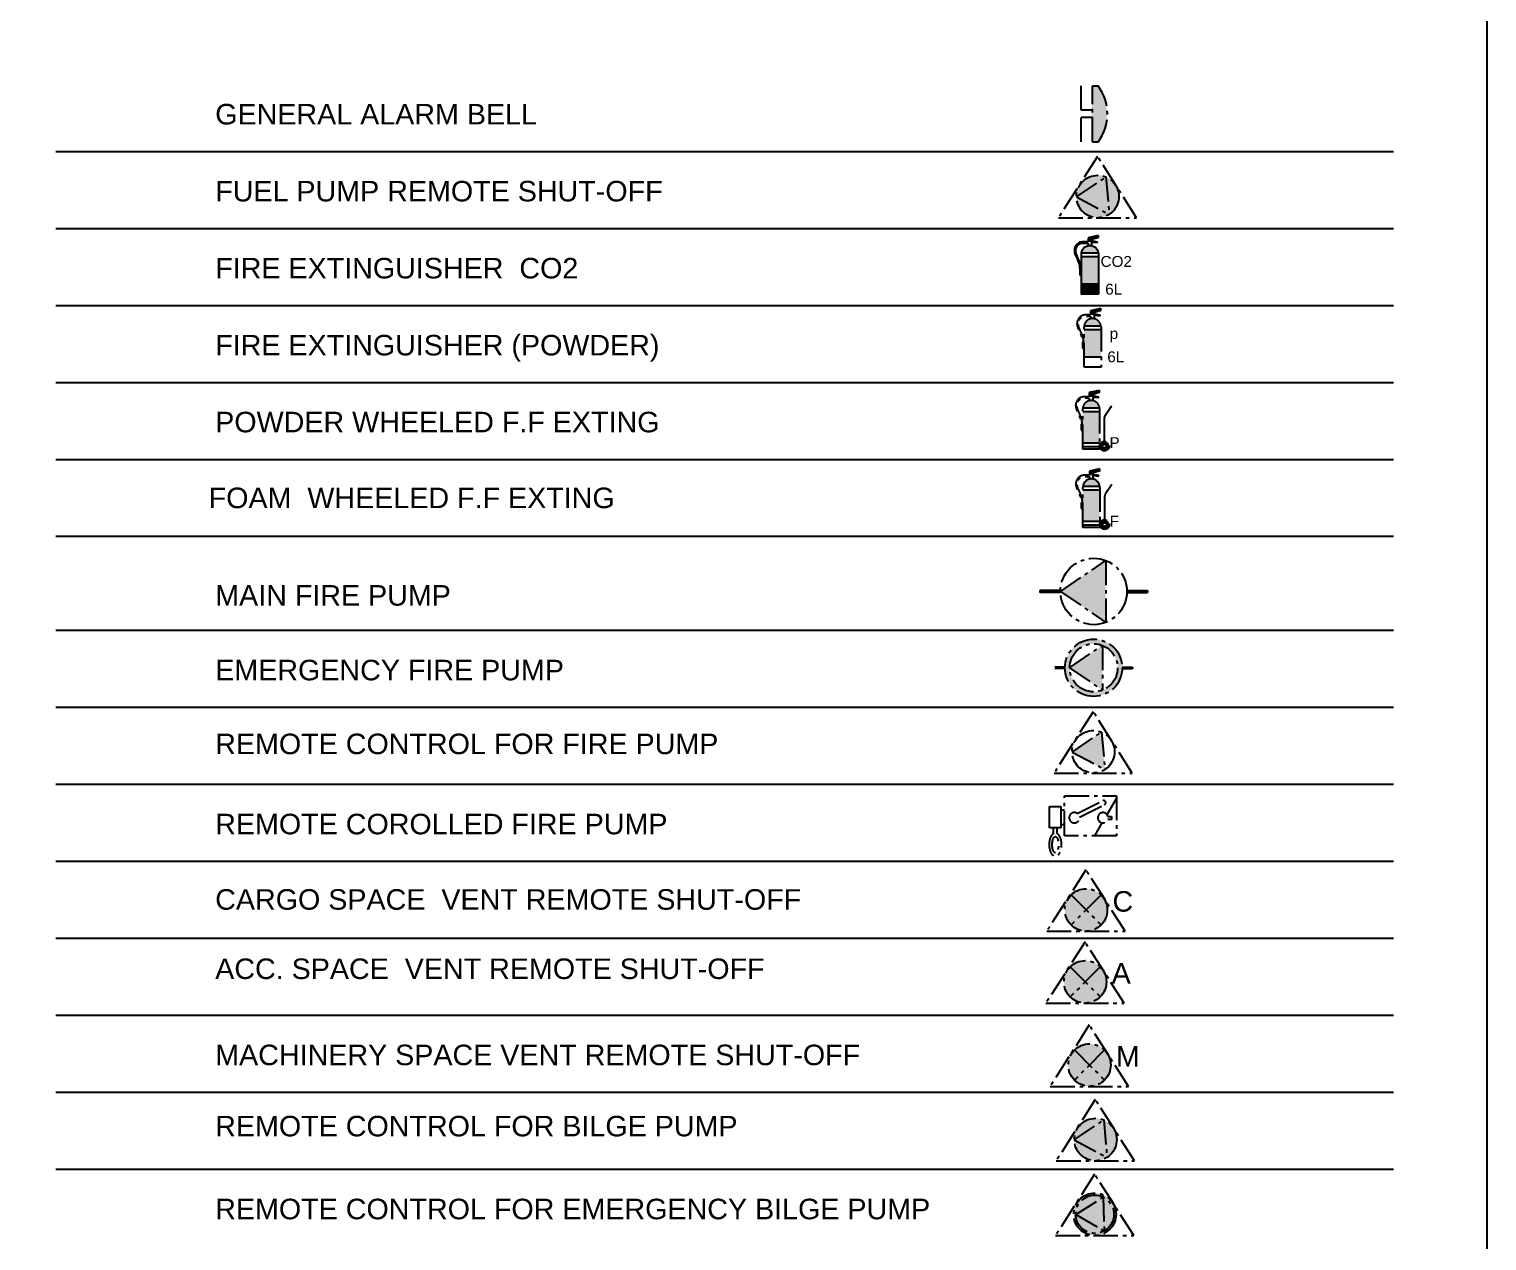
# Model space of a CAD drawing. Header units: metres. Extents: x -19 to 299, y -136 to 153.
# Drawn here: x 250.16 to 291.75, y 41.92 to 76.48 of the extents above; entities that cross this region are included whole.
import ezdxf

# ---------------------------------------------------------------- set-up
doc = ezdxf.new("R2010")
doc.units = ezdxf.units.M
doc.header["$LTSCALE"] = 0.2
doc.linetypes.add('DASHDOT', pattern=[3.556, 2.54, -0.508, 0, -0.508])
for name, color, linetype in [('BLOCKS', 7, 'Continuous'), ('BORDER', 109, 'Continuous'), ('dotted', 140, 'DASHDOT'), ('HATCH', 1, 'Continuous'), ('INER2', 151, 'Continuous'), ('SYMBOL', 31, 'Continuous'), ('VENT', 210, 'Continuous')]:
    doc.layers.add(name, color=color, linetype=linetype)
doc.styles.add('ARIAL', font='arial.ttf')

# ---------------------------------------------------------------- blocks, each defined once
blk = doc.blocks.new('BLUE MAR SHEET 1-200')
at = {"layer": 'INER2'}
blk.add_lwpolyline([(151.846, 0.004), (-0.003, 0.004), (-0.003, 207.698), (151.846, 207.698), (151.846, 0.004)], dxfattribs=at)
blk = doc.blocks.new('ALARM CO2')
blk.add_hatch(color=1).paths.add_polyline_path([(-2247.468, -960.042), (-2247.353, -960.042, 0.333333), (-2247.353, -958.884), (-2247.468, -958.884)])
at = {"layer": 'dotted', "color": 6}
for p, q in [((-2247.691, -959.382), (-2247.691, -958.88)), ((-2247.46, -958.88), (-2247.344, -958.88)), ((-2247.46, -960.038), (-2247.46, -958.88)), ((-2247.46, -959.382), (-2247.691, -959.382)), ((-2247.691, -960.038), (-2247.691, -959.536)), ((-2247.46, -959.536), (-2247.691, -959.536)), ((-2247.46, -960.038), (-2247.344, -960.038))]:
    blk.add_line(p, q, dxfattribs=at)
blk.add_arc((-2248.116, -959.459), 0.965, 323.1301, 36.8699, dxfattribs=at)
blk = doc.blocks.new('FPR-GENERAL ALARM BELL')
at = {"layer": 'dotted', "color": 51, "xscale": 0.45989954711139, "yscale": 0.45989954711139}
blk.add_blockref('ALARM CO2', (1033.588, 441.256), dxfattribs=at)
blk = doc.blocks.new('FO')
at = {"layer": 'VENT'}
h = blk.add_hatch(color=2, dxfattribs=at)
h.paths.add_polyline_path([(-2246.914, -961.162, 0.302707), (-2247.184, -960.757), (-2247.113, -961.529, 0.253735)])
h.paths.add_polyline_path([(-2247.791, -961.169, 0.589393), (-2247.113, -961.529)])
h.paths.add_polyline_path([(-2247.184, -960.757, 0.535265), (-2247.791, -961.162, 0.004324), (-2247.791, -961.169)])
blk.add_hatch(color=250, dxfattribs=at).paths.add_polyline_path([(-2247.184, -960.757), (-2247.791, -961.169), (-2247.113, -961.529)])
at = {"layer": 'dotted', "color": 6}
for p, q in [((-2247.356, -960.337), (-2248.165, -961.606)), ((-2247.356, -960.337), (-2248.165, -961.606)), ((-2246.547, -961.606), (-2247.356, -960.337)), ((-2246.547, -961.606), (-2247.356, -960.337)), ((-2247.791, -961.172), (-2247.183, -960.76)), ((-2247.183, -960.76), (-2247.113, -961.532)), ((-2247.791, -961.172), (-2247.113, -961.532)), ((-2248.165, -961.606), (-2246.547, -961.606)), ((-2248.165, -961.606), (-2246.547, -961.606))]:
    blk.add_line(p, q, dxfattribs=at)
blk.add_circle((-2247.352, -961.165), 0.439, dxfattribs=at)
blk = doc.blocks.new('FPR-FUEL PUMP REMOTE SHUT-OFF')
at = {"layer": 'dotted', "color": 51, "xscale": 0.45989954711139, "yscale": 0.45989954711139}
blk.add_blockref('FO', (1033.558, 441.95), dxfattribs=at)
blk = doc.blocks.new('CO22')
at = {"layer": 'SYMBOL'}
h = blk.add_hatch(color=256, dxfattribs=at)
edge = h.paths.add_edge_path()
edge.add_line((6016.426, -5955.845), (6016.543, -5955.857))
edge.add_line((6016.543, -5955.857), (6016.543, -5955.844))
edge.add_line((6016.543, -5955.844), (6016.426, -5955.822))
edge.add_line((6016.426, -5955.822), (6016.426, -5955.785))
edge.add_line((6016.426, -5955.785), (6016.567, -5955.739))
edge.add_line((6016.567, -5955.739), (6016.556, -5955.708))
edge.add_line((6016.556, -5955.708), (6016.346, -5955.754))
edge.add_line((6016.346, -5955.754), (6016.346, -5955.84))
h = blk.add_hatch(color=1, dxfattribs=at)
edge = h.paths.add_edge_path()
edge.add_line((6016.561, -5956.151), (6016.211, -5956.151))
edge.add_line((6016.211, -5956.151), (6016.211, -5956.308))
edge.add_arc((6015.379, -5956.399), 0.837, 353.7735, 366.2265, ccw=False)
edge.add_line((6016.211, -5956.49), (6016.211, -5956.709))
edge.add_line((6016.211, -5956.709), (6016.561, -5956.709))
edge.add_line((6016.561, -5956.709), (6016.561, -5956.151))
h.paths.add_polyline_path([(6016.561, -5956.922), (6016.211, -5956.922)])
edge = h.paths.add_edge_path()
edge.add_arc((6016.386, -5956.091), 0.175, 90, 172.15)
edge.add_line((6016.212, -5956.067), (6016.56, -5956.067))
edge.add_arc((6016.386, -5956.091), 0.175, 7.85, 90)
at = {"layer": 'VENT'}
blk.add_hatch(color=253, dxfattribs=at).paths.add_polyline_path([(6016.561, -5956.709), (6016.211, -5956.709), (6016.211, -5956.922), (6016.561, -5956.922)])
at = {"layer": 'INER2', "color": 6}
for points in [[(6016.556, -5955.71), (6016.346, -5955.755)], [(6016.346, -5955.867), (6016.346, -5955.92)], [(6016.426, -5955.786), (6016.567, -5955.741)], [(6016.426, -5955.822), (6016.426, -5955.785)], [(6016.543, -5955.844), (6016.426, -5955.822)], [(6016.426, -5955.845), (6016.543, -5955.857)], [(6016.567, -5955.741), (6016.556, -5955.71)], [(6016.561, -5956.151), (6016.211, -5956.151)], [(6016.212, -5956.067), (6016.56, -5956.067)], [(6016.211, -5956.709), (6016.561, -5956.709)]]:
    blk.add_lwpolyline(points, dxfattribs=at)
blk.add_lwpolyline([(6016.561, -5956.922), (6016.211, -5956.922), (6016.211, -5956.091, -0.414214), (6016.386, -5955.915), (6016.386, -5955.915, -0.414214), (6016.561, -5956.091)], format="xyb", close=True, dxfattribs=at)
blk.add_lwpolyline([(6016.346, -5955.92, -0.106872), (6016.426, -5955.92)], format="xyb", dxfattribs=at)
for points, knots in [([(6016.346, -5955.84), (6016.333, -5955.839), (6016.319, -5955.838), (6016.279, -5955.837), (6016.251, -5955.837), (6016.197, -5955.844), (6016.171, -5955.852), (6016.134, -5955.875), (6016.122, -5955.885), (6016.102, -5955.908), (6016.093, -5955.921), (6016.077, -5955.951), (6016.071, -5955.969), (6016.064, -5956.006), (6016.064, -5956.024), (6016.069, -5956.074), (6016.08, -5956.105), (6016.101, -5956.155), (6016.11, -5956.175), (6016.128, -5956.213), (6016.136, -5956.231), (6016.151, -5956.269), (6016.157, -5956.287), (6016.167, -5956.326), (6016.17, -5956.346), (6016.177, -5956.408), (6016.177, -5956.451), (6016.177, -5956.506), (6016.177, -5956.518), (6016.176, -5956.529)], [0.027104, 0.027104, 0.027104, 0.027104, 0.680846, 0.680846, 2.042538, 2.042538, 3.40423, 3.40423, 4.126415, 4.126415, 4.848601, 4.848601, 5.718136, 5.718136, 6.587672, 6.587672, 8.218711, 8.218711, 9.364028, 9.364028, 10.509345, 10.509345, 11.716642, 11.716642, 12.923939, 12.923939, 15.338534, 15.338534, 15.957922, 15.957922, 15.957922, 15.957922]), ([(6016.203, -5956.529), (6016.204, -5956.444), (6016.206, -5956.319), (6016.13, -5956.153), (6016.065, -5956.017), (6016.159, -5955.855), (6016.272, -5955.862), (6016.346, -5955.867)], [0, 0, 0, 0, 297.944458, 438.105277, 661.865253, 788.691466, 1028.865984, 1028.865984, 1028.865984, 1028.865984])]:
    blk.add_open_spline(points, degree=3, knots=knots, dxfattribs=at)
at = {"layer": 'SYMBOL'}
for points in [[(6016.346, -5955.754), (6016.346, -5955.84)], [(6016.426, -5955.92), (6016.426, -5955.845)], [(6016.543, -5955.857), (6016.543, -5955.844)], [(6016.176, -5956.529), (6016.203, -5956.529)]]:
    blk.add_lwpolyline(points, dxfattribs=at)
at = {"layer": 'INER2', "color": 6, "style": 'ARIAL'}
for s, p in [('CO2', (6016.606, -5956.358)), ('6L', (6016.702, -5956.932))]:
    blk.add_text(s, height=0.2257, dxfattribs=at).set_placement(p)
blk = doc.blocks.new('FPR-FIRE EXTINGUISHER CO2')
at = {"layer": 'INER2', "color": 6, "xscale": 0.45989954711139, "yscale": 0.45989954711139}
blk.add_blockref('CO22', (-2766.958, 2739.309), dxfattribs=at)
blk = doc.blocks.new('POW 6KG')
at = {"layer": 'SYMBOL'}
h = blk.add_hatch(color=1, dxfattribs=at)
edge = h.paths.add_edge_path()
edge.add_line((-2247.284, -963.924), (-2247.634, -963.924))
edge.add_line((-2247.634, -963.924), (-2247.634, -964.082))
edge.add_arc((-2248.466, -964.172), 0.837, 353.7735, 366.2265, ccw=False)
edge.add_line((-2247.634, -964.263), (-2247.634, -964.482))
edge.add_line((-2247.634, -964.482), (-2247.284, -964.482))
edge.add_line((-2247.284, -964.482), (-2247.284, -963.924))
h.paths.add_polyline_path([(-2247.284, -964.696), (-2247.634, -964.696)])
edge = h.paths.add_edge_path()
edge.add_arc((-2247.459, -963.864), 0.175, 90, 172.15)
edge.add_line((-2247.632, -963.84), (-2247.285, -963.84))
edge.add_arc((-2247.459, -963.864), 0.175, 7.85, 90)
h = blk.add_hatch(color=256, dxfattribs=at)
edge = h.paths.add_edge_path()
edge.add_line((-2247.42, -963.619), (-2247.303, -963.631))
edge.add_line((-2247.303, -963.631), (-2247.303, -963.619))
edge.add_line((-2247.303, -963.619), (-2247.42, -963.597))
edge.add_line((-2247.42, -963.597), (-2247.42, -963.559))
edge.add_line((-2247.42, -963.559), (-2247.279, -963.514))
edge.add_line((-2247.279, -963.514), (-2247.29, -963.483))
edge.add_line((-2247.29, -963.483), (-2247.501, -963.528))
edge.add_line((-2247.501, -963.528), (-2247.501, -963.615))
at = {"layer": 'dotted', "color": 6}
blk.add_lwpolyline([(-2247.285, -964.695), (-2247.636, -964.695), (-2247.636, -963.863, -0.414214), (-2247.46, -963.688), (-2247.46, -963.688, -0.414214), (-2247.285, -963.863)], format="xyb", close=True, dxfattribs=at)
for points in [[(-2247.29, -963.483), (-2247.501, -963.528)], [(-2247.501, -963.526), (-2247.501, -963.613)], [(-2247.501, -963.639), (-2247.501, -963.693)], [(-2247.42, -963.559), (-2247.279, -963.513)], [(-2247.42, -963.595), (-2247.42, -963.557)], [(-2247.303, -963.617), (-2247.42, -963.595)], [(-2247.42, -963.617), (-2247.303, -963.629)], [(-2247.42, -963.693), (-2247.42, -963.617)], [(-2247.303, -963.629), (-2247.303, -963.617)], [(-2247.279, -963.513), (-2247.29, -963.483)], [(-2247.285, -963.924), (-2247.636, -963.924)], [(-2247.634, -963.839), (-2247.287, -963.839)], [(-2247.67, -964.302), (-2247.643, -964.302)], [(-2247.636, -964.482), (-2247.285, -964.482)]]:
    blk.add_lwpolyline(points, dxfattribs=at)
blk.add_lwpolyline([(-2247.501, -963.693, -0.106872), (-2247.42, -963.693)], format="xyb", dxfattribs=at)
for points, knots in [([(-2247.501, -963.613), (-2247.514, -963.612), (-2247.527, -963.611), (-2247.568, -963.609), (-2247.595, -963.609), (-2247.649, -963.617), (-2247.676, -963.625), (-2247.712, -963.647), (-2247.724, -963.658), (-2247.745, -963.681), (-2247.753, -963.694), (-2247.769, -963.724), (-2247.776, -963.742), (-2247.782, -963.778), (-2247.783, -963.796), (-2247.777, -963.847), (-2247.767, -963.878), (-2247.746, -963.928), (-2247.736, -963.948), (-2247.719, -963.986), (-2247.71, -964.004), (-2247.696, -964.041), (-2247.689, -964.06), (-2247.68, -964.099), (-2247.677, -964.119), (-2247.67, -964.181), (-2247.669, -964.224), (-2247.67, -964.279), (-2247.67, -964.29), (-2247.67, -964.302)], [0.027104, 0.027104, 0.027104, 0.027104, 0.680846, 0.680846, 2.042538, 2.042538, 3.40423, 3.40423, 4.126415, 4.126415, 4.848601, 4.848601, 5.718136, 5.718136, 6.587672, 6.587672, 8.218711, 8.218711, 9.364028, 9.364028, 10.509345, 10.509345, 11.716642, 11.716642, 12.923939, 12.923939, 15.338534, 15.338534, 15.957922, 15.957922, 15.957922, 15.957922]), ([(-2247.643, -964.302), (-2247.642, -964.217), (-2247.64, -964.092), (-2247.717, -963.926), (-2247.781, -963.79), (-2247.688, -963.628), (-2247.575, -963.635), (-2247.501, -963.639)], [0, 0, 0, 0, 297.944458, 438.105277, 661.865253, 788.691466, 1028.865984, 1028.865984, 1028.865984, 1028.865984])]:
    blk.add_open_spline(points, degree=3, knots=knots, dxfattribs=at)
at = {"layer": 'dotted', "color": 6, "style": 'ARIAL'}
for s, height, p in [('p', 0.226, (-2247.106, -964.11)), ('6L', 0.2257, (-2247.155, -964.591))]:
    blk.add_text(s, height=height, dxfattribs=at).set_placement(p)
blk = doc.blocks.new('FPR-FIRE EXTINGUISHER (POWDER)')
at = {"layer": 'dotted', "color": 51, "xscale": 0.45989954711139, "yscale": 0.45989954711139}
blk.add_blockref('POW 6KG', (1033.573, 443.384), dxfattribs=at)
blk = doc.blocks.new('CO2 50KG')
at = {"layer": 'SYMBOL'}
h = blk.add_hatch(color=256, dxfattribs=at)
edge = h.paths.add_edge_path()
edge.add_line((-2247.446, -965.31), (-2247.33, -965.322))
edge.add_line((-2247.33, -965.322), (-2247.33, -965.31))
edge.add_line((-2247.33, -965.31), (-2247.446, -965.288))
edge.add_line((-2247.446, -965.288), (-2247.446, -965.25))
edge.add_line((-2247.446, -965.25), (-2247.306, -965.205))
edge.add_line((-2247.306, -965.205), (-2247.317, -965.174))
edge.add_line((-2247.317, -965.174), (-2247.527, -965.22))
edge.add_line((-2247.527, -965.22), (-2247.527, -965.305))
h = blk.add_hatch(color=1, dxfattribs=at)
h.paths.add_polyline_path([(-2247.31, -965.616), (-2247.66, -965.616), (-2247.66, -965.773, -0.05439), (-2247.66, -965.954), (-2247.66, -966.256), (-2247.31, -966.256)])
h.paths.add_polyline_path([(-2247.31, -966.34), (-2247.66, -966.34), (-2247.66, -966.386), (-2247.31, -966.386)])
h.paths.add_polyline_path([(-2247.485, -965.381, 0.374631), (-2247.658, -965.532), (-2247.311, -965.532, 0.374631)])
h = blk.add_hatch(color=1, dxfattribs=at)
h.paths.add_polyline_path([(-2247.211, -966.225), (-2247.211, -966.287, 0.414214), (-2247.248, -966.324), (-2247.31, -966.324, -0.414214)])
h.paths.add_polyline_path([(-2247.211, -966.225, -0.414214), (-2247.111, -966.324, -1), (-2247.31, -966.324), (-2247.248, -966.324, 1), (-2247.173, -966.324, 0.414214), (-2247.211, -966.287)])
at = {"layer": 'dotted', "color": 6}
for points in [[(-2247.317, -965.174), (-2247.527, -965.219)], [(-2247.527, -965.219), (-2247.527, -965.305)], [(-2247.446, -965.25), (-2247.306, -965.205)], [(-2247.306, -965.205), (-2247.317, -965.174)], [(-2247.527, -965.332), (-2247.527, -965.385)], [(-2247.446, -965.287), (-2247.446, -965.25)], [(-2247.33, -965.31), (-2247.446, -965.287)], [(-2247.446, -965.31), (-2247.33, -965.322)], [(-2247.446, -965.385), (-2247.446, -965.31)], [(-2247.33, -965.322), (-2247.33, -965.31)], [(-2247.312, -965.616), (-2247.661, -965.616)], [(-2247.66, -965.532), (-2247.313, -965.532)], [(-2247.696, -965.993), (-2247.669, -965.993)], [(-2247.312, -966.34), (-2247.661, -966.34)], [(-2247.66, -966.256), (-2247.313, -966.256)]]:
    blk.add_lwpolyline(points, dxfattribs=at)
blk.add_lwpolyline([(-2247.312, -966.386), (-2247.661, -966.386), (-2247.661, -965.556, -0.414214), (-2247.487, -965.381), (-2247.487, -965.381, -0.414214), (-2247.312, -965.556)], format="xyb", close=True, dxfattribs=at)
blk.add_lwpolyline([(-2247.527, -965.385, -0.106872), (-2247.446, -965.385)], format="xyb", dxfattribs=at)
for radius in [0.0995, 0.0377]:
    blk.add_circle((-2247.212, -966.324), radius, dxfattribs=at)
for points, knots in [([(-2247.527, -965.305), (-2247.54, -965.304), (-2247.553, -965.304), (-2247.594, -965.302), (-2247.621, -965.302), (-2247.675, -965.31), (-2247.701, -965.317), (-2247.738, -965.34), (-2247.75, -965.35), (-2247.77, -965.373), (-2247.779, -965.386), (-2247.795, -965.416), (-2247.801, -965.434), (-2247.808, -965.471), (-2247.808, -965.489), (-2247.803, -965.539), (-2247.792, -965.57), (-2247.771, -965.62), (-2247.762, -965.64), (-2247.744, -965.678), (-2247.736, -965.696), (-2247.721, -965.733), (-2247.715, -965.752), (-2247.706, -965.791), (-2247.702, -965.811), (-2247.695, -965.872), (-2247.695, -965.915), (-2247.695, -965.97), (-2247.696, -965.982), (-2247.696, -965.993)], [0.027104, 0.027104, 0.027104, 0.027104, 0.680846, 0.680846, 2.042538, 2.042538, 3.40423, 3.40423, 4.126415, 4.126415, 4.848601, 4.848601, 5.718136, 5.718136, 6.587672, 6.587672, 8.218711, 8.218711, 9.364028, 9.364028, 10.509345, 10.509345, 11.716642, 11.716642, 12.923939, 12.923939, 15.338534, 15.338534, 15.957922, 15.957922, 15.957922, 15.957922]), ([(-2247.669, -965.993), (-2247.668, -965.909), (-2247.666, -965.784), (-2247.742, -965.618), (-2247.807, -965.482), (-2247.713, -965.321), (-2247.601, -965.328), (-2247.527, -965.332)], [0, 0, 0, 0, 297.944458, 438.105277, 661.865253, 788.691466, 1028.865984, 1028.865984, 1028.865984, 1028.865984])]:
    blk.add_open_spline(points, degree=3, knots=knots, dxfattribs=at)
at = {"layer": 'SYMBOL', "const_width": 0.0424}
blk.add_lwpolyline([(-2247.063, -965.494), (-2247.194, -965.688, 0.150225), (-2247.212, -965.747), (-2247.212, -966.269)], format="xyb", dxfattribs=at)
at = {"layer": 'dotted', "color": 6, "style": 'ARIAL'}
blk.add_text('P', height=0.225, dxfattribs=at).set_placement((-2247.107, -966.366))
blk = doc.blocks.new('FPR-POWDER WHEELED F.F EXTING')
at = {"layer": 'dotted', "color": 51, "xscale": 0.45989954711139, "yscale": 0.45989954711139}
blk.add_blockref('CO2 50KG', (1033.569, 444.17), dxfattribs=at)
blk = doc.blocks.new('FP')
at = {"layer": 'HATCH'}
blk.add_hatch(color=256, dxfattribs=at).paths.add_polyline_path([(-2247.184, -968.69), (-2247.184, -969.968), (-2248.122, -969.329)])
h = blk.add_hatch(color=256, dxfattribs=at)
h.paths.add_polyline_path([(-2248.548, -969.307), (-2248.121, -969.307, 0.008016), (-2248.122, -969.329, 0.008016), (-2248.121, -969.351), (-2248.548, -969.351)])
h.paths.add_polyline_path([(-2246.748, -969.307), (-2246.322, -969.307), (-2246.322, -969.351), (-2246.748, -969.351, 0.008016), (-2246.748, -969.329, 0.008016)])
at = {"layer": 'dotted', "color": 6}
for p, q in [((-2248.121, -969.329), (-2247.183, -968.69)), ((-2247.183, -968.69), (-2247.183, -969.968)), ((-2248.121, -969.307), (-2248.547, -969.307)), ((-2248.547, -969.307), (-2248.547, -969.351)), ((-2248.121, -969.351), (-2248.547, -969.351)), ((-2248.121, -969.329), (-2247.183, -969.968)), ((-2246.747, -969.307), (-2246.322, -969.307)), ((-2246.747, -969.351), (-2246.322, -969.351))]:
    blk.add_line(p, q, dxfattribs=at)
blk.add_circle((-2247.434, -969.329), 0.687, dxfattribs=at)
at = {"layer": 'SYMBOL'}
blk.add_line((-2246.322, -969.307), (-2246.322, -969.351), dxfattribs=at)
blk = doc.blocks.new('FPR-MAIN FIRE PUMP')
at = {"layer": 'dotted', "color": 51, "xscale": 0.45989954711139, "yscale": 0.45989954711139}
blk.add_blockref('FP', (1033.594, 445.794), dxfattribs=at)
blk = doc.blocks.new('EFP')
at = {"layer": 'HATCH'}
h = blk.add_hatch(color=10, dxfattribs=at)
h.paths.add_polyline_path([(-2248.241, -970.924), (-2248.241, -970.892), (-2248.028, -970.892, 0.006723), (-2248.029, -970.908, 0.006723), (-2248.028, -970.924)])
h.paths.add_polyline_path([(-2247.255, -970.446), (-2247.255, -971.37), (-2247.933, -970.908)])
h.paths.add_polyline_path([(-2246.845, -970.924, 0.006723), (-2246.845, -970.908, 0.006723), (-2246.845, -970.892), (-2246.632, -970.892), (-2246.632, -970.924)])
at = {"layer": 'VENT'}
h = blk.add_hatch(color=1, dxfattribs=at)
h.paths.add_polyline_path([(-2246.845, -970.908, 1), (-2248.029, -970.908, 1)])
h.paths.add_polyline_path([(-2247.933, -970.908, -1), (-2246.94, -970.908, -1)])
h.paths.add_polyline_path([(-2247.933, -970.908), (-2247.255, -970.446), (-2247.255, -971.37)])
at = {"layer": 'dotted', "color": 6}
for p, q in [((-2247.933, -970.908), (-2247.255, -970.446)), ((-2247.255, -970.446), (-2247.255, -971.37)), ((-2248.028, -970.892), (-2248.241, -970.892)), ((-2248.028, -970.924), (-2248.241, -970.924)), ((-2247.933, -970.908), (-2247.255, -971.37)), ((-2246.844, -970.892), (-2246.632, -970.892)), ((-2246.844, -970.924), (-2246.632, -970.924))]:
    blk.add_line(p, q, dxfattribs=at)
for radius in [0.592, 0.496]:
    blk.add_circle((-2247.436, -970.908), radius, dxfattribs=at)
blk = doc.blocks.new('FPR-EMERGENCY FIRE PUMP')
at = {"layer": 'dotted', "color": 6}
blk.add_line((0.37, 0.007), (0.37, -0.007), dxfattribs=at)
at = {"layer": 'dotted', "color": 51, "xscale": 0.45989954711139, "yscale": 0.45989954711139}
blk.add_blockref('EFP', (1033.595, 446.52), dxfattribs=at)
blk = doc.blocks.new('RFP')
at = {"layer": 'dotted'}
h = blk.add_hatch(dxfattribs=at)
h.set_pattern_fill('HONEY')
h.paths.add_polyline_path([(-2246.965, -977.088), (-2248.037, -977.088), (-2248.037, -977.916), (-2246.965, -977.916)])
h.paths.add_polyline_path([(-2247.139, -977.514), (-2247.063, -977.514), (-2247.063, -977.578), (-2247.141, -977.578, -6.558227)])
h.paths.add_polyline_path([(-2247.773, -977.455), (-2247.247, -977.193, -1), (-2247.209, -977.27), (-2247.728, -977.529, -4.756416)])
h = blk.add_hatch(dxfattribs=at)
h.set_pattern_fill('HONEY')
h.paths.add_polyline_path([(-2248.113, -977.309), (-2248.345, -977.309), (-2248.345, -977.751), (-2248.113, -977.751)])
at = {"layer": 'dotted', "color": 6}
for p, q in [((-2247.773, -977.455), (-2247.247, -977.193)), ((-2247.728, -977.529), (-2247.208, -977.27)), ((-2248.113, -977.378), (-2248.037, -977.378)), ((-2248.263, -977.875), (-2248.263, -977.751)), ((-2248.192, -977.875), (-2248.192, -977.751)), ((-2248.113, -977.686), (-2248.037, -977.686))]:
    blk.add_line(p, q, dxfattribs=at)
for points in [[(-2248.037, -977.088), (-2246.964, -977.088), (-2246.964, -977.916), (-2248.037, -977.916)], [(-2248.345, -977.309), (-2248.113, -977.309), (-2248.113, -977.751), (-2248.345, -977.751)]]:
    blk.add_lwpolyline(points, close=True, dxfattribs=at)
blk.add_lwpolyline([(-2247.139, -977.514), (-2247.063, -977.514), (-2247.063, -977.578), (-2247.141, -977.578)], dxfattribs=at)
for centre, radius, start, end in [((-2247.228, -977.231), 0.0431, 296.5133, 116.5133), ((-2247.834, -977.543), 0.107, 54.9833, 7.491), ((-2247.242, -977.543), 0.107, 15.8371, 341.1584)]:
    blk.add_arc(centre, radius, start, end, dxfattribs=at)
blk.add_ellipse((-2248.227, -978.1), major_axis=(0, -0.169), ratio=0.384013, dxfattribs=at)
blk.add_open_spline([(-2248.263, -977.875), (-2248.284, -977.884), (-2248.299, -977.899), (-2248.321, -977.93), (-2248.329, -977.947), (-2248.351, -978.011), (-2248.358, -978.068), (-2248.352, -978.179), (-2248.342, -978.23), (-2248.307, -978.291), (-2248.293, -978.31), (-2248.257, -978.328), (-2248.242, -978.332), (-2248.227, -978.332), (-2248.204, -978.332), (-2248.183, -978.322), (-2248.154, -978.299), (-2248.143, -978.285), (-2248.117, -978.237), (-2248.107, -978.199), (-2248.097, -978.114), (-2248.098, -978.069), (-2248.11, -977.993), (-2248.118, -977.962), (-2248.145, -977.912), (-2248.16, -977.889), (-2248.19, -977.875), (-2248.191, -977.875), (-2248.192, -977.875)], degree=3, knots=[3.303817, 3.303817, 3.303817, 3.303817, 3.636934, 3.636934, 3.972068, 3.972068, 4.834115, 4.834115, 5.696162, 5.696162, 6.090619, 6.090619, 6.283185, 6.283185, 6.283185, 6.583485, 6.583485, 6.883785, 6.883785, 7.558395, 7.558395, 8.233006, 8.233006, 8.791192, 8.791192, 9.24985, 9.24985, 9.262916, 9.262916, 9.262916, 9.262916], dxfattribs=at)
blk = doc.blocks.new('FPR-REMOTE COROLLED FIRE PUMP')
at = {"layer": 'dotted', "color": 51, "xscale": 0.45989954711139, "yscale": 0.45989954711139}
blk.add_blockref('RFP', (1033.695, 449.553), dxfattribs=at)
blk = doc.blocks.new('C')
at = {"layer": 'VENT'}
h = blk.add_hatch(color=2, dxfattribs=at)
h.paths.add_polyline_path([(-2247.282, -979.139, 0.414214), (-2247.902, -979.139), (-2247.592, -979.449)])
h.paths.add_polyline_path([(-2247.902, -979.139, 0.198912), (-2248.031, -979.449, 0.198912), (-2247.902, -979.759), (-2247.592, -979.449)])
h.paths.add_polyline_path([(-2247.592, -979.449), (-2247.902, -979.759, 0.414214), (-2247.282, -979.759)])
h.paths.add_polyline_path([(-2247.153, -979.449, 0.198912), (-2247.282, -979.139), (-2247.592, -979.449), (-2247.282, -979.759, 0.198912)])
at = {"layer": 'dotted', "color": 6}
for p, q in [((-2247.595, -978.621), (-2248.405, -979.89)), ((-2247.595, -978.621), (-2248.405, -979.89)), ((-2246.786, -979.89), (-2247.595, -978.621)), ((-2246.786, -979.89), (-2247.595, -978.621)), ((-2247.902, -979.139), (-2247.281, -979.759)), ((-2247.281, -979.139), (-2247.902, -979.759)), ((-2248.405, -979.89), (-2246.786, -979.89)), ((-2248.405, -979.89), (-2246.786, -979.89))]:
    blk.add_line(p, q, dxfattribs=at)
blk.add_circle((-2247.592, -979.449), 0.439, dxfattribs=at)
at = {"layer": 'dotted', "color": 6, "style": 'ARIAL'}
blk.add_text('C', height=0.424, dxfattribs=at).set_placement((-2247.045, -979.484))
blk = doc.blocks.new('FPR-CARGO SPACE VENT REMOTE SHUT-OFF')
at = {"layer": 'dotted', "color": 51, "xscale": 0.45989954711139, "yscale": 0.45989954711139}
blk.add_blockref('C', (1033.668, 450.359), dxfattribs=at)
blk = doc.blocks.new('A')
at = {"layer": 'VENT'}
h = blk.add_hatch(color=5, dxfattribs=at)
h.paths.add_polyline_path([(-2247.3, -980.626, 0.414214), (-2247.92, -980.626), (-2247.61, -980.936)])
h.paths.add_polyline_path([(-2247.92, -980.626, 0.198912), (-2248.049, -980.936, 0.198912), (-2247.92, -981.246), (-2247.61, -980.936)])
h.paths.add_polyline_path([(-2247.61, -980.936), (-2247.92, -981.246, 0.414214), (-2247.3, -981.246)])
h.paths.add_polyline_path([(-2247.171, -980.936, 0.198912), (-2247.3, -980.626), (-2247.61, -980.936), (-2247.3, -981.246, 0.198912)])
at = {"layer": 'dotted', "color": 6}
for p, q in [((-2247.613, -980.108), (-2248.423, -981.377)), ((-2247.613, -980.108), (-2248.423, -981.377)), ((-2246.804, -981.377), (-2247.613, -980.108)), ((-2246.804, -981.377), (-2247.613, -980.108)), ((-2247.92, -980.626), (-2247.299, -981.246)), ((-2247.299, -980.626), (-2247.92, -981.246)), ((-2248.423, -981.377), (-2246.804, -981.377)), ((-2248.423, -981.377), (-2246.804, -981.377))]:
    blk.add_line(p, q, dxfattribs=at)
blk.add_circle((-2247.61, -980.936), 0.439, dxfattribs=at)
at = {"layer": 'dotted', "color": 6, "style": 'ARIAL'}
blk.add_text('A', height=0.424, dxfattribs=at).set_placement((-2247.063, -980.971))
blk = doc.blocks.new('FPR-ACC. SPACE VENT REMOTE SHUT-OFF')
at = {"layer": 'dotted', "color": 51, "xscale": 0.45989954711139, "yscale": 0.45989954711139}
blk.add_blockref('A', (1033.676, 451.043), dxfattribs=at)
blk = doc.blocks.new('M')
at = {"layer": 'VENT'}
h = blk.add_hatch(color=3, dxfattribs=at)
h.paths.add_polyline_path([(-2247.214, -982.344, 0.414214), (-2247.834, -982.344), (-2247.524, -982.655)])
h.paths.add_polyline_path([(-2247.834, -982.344, 0.198912), (-2247.963, -982.655, 0.198912), (-2247.834, -982.965), (-2247.524, -982.655)])
h.paths.add_polyline_path([(-2247.524, -982.655), (-2247.834, -982.965, 0.414214), (-2247.214, -982.965)])
h.paths.add_polyline_path([(-2247.085, -982.655, 0.198912), (-2247.214, -982.344), (-2247.524, -982.655), (-2247.214, -982.965, 0.198912)])
at = {"layer": 'dotted', "color": 6}
for p, q in [((-2247.527, -981.827), (-2248.336, -983.096)), ((-2247.527, -981.827), (-2248.336, -983.096)), ((-2246.718, -983.096), (-2247.527, -981.827)), ((-2246.718, -983.096), (-2247.527, -981.827)), ((-2247.834, -982.344), (-2247.213, -982.965)), ((-2247.213, -982.344), (-2247.834, -982.965)), ((-2248.336, -983.096), (-2246.718, -983.096)), ((-2248.336, -983.096), (-2246.718, -983.096))]:
    blk.add_line(p, q, dxfattribs=at)
blk.add_circle((-2247.523, -982.655), 0.439, dxfattribs=at)
at = {"layer": 'dotted', "color": 6, "style": 'ARIAL'}
blk.add_text('M', height=0.424, dxfattribs=at).set_placement((-2246.977, -982.689))
blk = doc.blocks.new('FPR-MACHINERY SPACE VENT REMOTE SHUT-OFF')
at = {"layer": 'dotted', "color": 51, "xscale": 0.45989954711139, "yscale": 0.45989954711139}
blk.add_blockref('M', (1033.637, 451.834), dxfattribs=at)
blk = doc.blocks.new('B')
at = {"layer": 'dotted'}
blk.add_hatch(color=8, dxfattribs=at).paths.add_polyline_path([(-2247.23, -983.79), (-2247.838, -984.203), (-2247.16, -984.563)])
at = {"layer": 'VENT'}
h = blk.add_hatch(color=3, dxfattribs=at)
h.paths.add_polyline_path([(-2246.961, -984.195, 0.302707), (-2247.231, -983.79), (-2247.16, -984.563, 0.253735)])
h.paths.add_polyline_path([(-2247.838, -984.203, 0.589393), (-2247.16, -984.563)])
h.paths.add_polyline_path([(-2247.231, -983.79, 0.535265), (-2247.838, -984.195, 0.004324), (-2247.838, -984.203)])
at = {"layer": 'dotted', "color": 6}
for p, q in [((-2247.403, -983.368), (-2248.212, -984.636)), ((-2247.403, -983.368), (-2248.212, -984.636)), ((-2246.594, -984.636), (-2247.403, -983.368)), ((-2246.594, -984.636), (-2247.403, -983.368)), ((-2247.838, -984.203), (-2247.23, -983.79)), ((-2247.23, -983.79), (-2247.16, -984.563)), ((-2247.838, -984.203), (-2247.16, -984.563)), ((-2248.212, -984.636), (-2246.594, -984.636)), ((-2248.212, -984.636), (-2246.594, -984.636))]:
    blk.add_line(p, q, dxfattribs=at)
blk.add_circle((-2247.399, -984.195), 0.439, dxfattribs=at)
blk = doc.blocks.new('FPR-REMOTE CONTROL FOR BILGE PUMP')
at = {"layer": 'dotted', "color": 51, "xscale": 0.45989954711139, "yscale": 0.45989954711139}
blk.add_blockref('B', (1033.58, 452.542), dxfattribs=at)
blk = doc.blocks.new('EB')
at = {"layer": 'VENT'}
h = blk.add_hatch(color=1, dxfattribs=at)
h.paths.add_polyline_path([(-2246.973, -985.74, 1), (-2247.85, -985.74, 1)])
h.paths.add_polyline_path([(-2247.808, -985.74, -1), (-2247.015, -985.74, -1)])
h.paths.add_polyline_path([(-2247.808, -985.747), (-2247.238, -985.383), (-2247.216, -986.084)])
h = blk.add_hatch(color=3, dxfattribs=at)
h.paths.add_polyline_path([(-2247.238, -985.383, 0.553888), (-2247.808, -985.74, 0.004324), (-2247.808, -985.747)])
h.paths.add_polyline_path([(-2247.808, -985.747, 0.569252), (-2247.216, -986.084)])
h.paths.add_polyline_path([(-2247.015, -985.74, 0.287094), (-2247.238, -985.383), (-2247.216, -986.084, 0.269849)])
blk.add_hatch(color=250, dxfattribs=at).paths.add_polyline_path([(-2247.236, -985.383), (-2247.806, -985.747), (-2247.214, -986.084)])
at = {"layer": 'dotted', "color": 6}
for p, q in [((-2247.415, -984.912), (-2248.224, -986.181)), ((-2247.415, -984.912), (-2248.224, -986.181)), ((-2246.606, -986.181), (-2247.415, -984.912)), ((-2246.606, -986.181), (-2247.415, -984.912)), ((-2247.807, -985.747), (-2247.238, -985.383)), ((-2247.238, -985.383), (-2247.215, -986.084)), ((-2247.807, -985.747), (-2247.215, -986.084)), ((-2248.224, -986.181), (-2246.606, -986.181)), ((-2248.224, -986.181), (-2246.606, -986.181))]:
    blk.add_line(p, q, dxfattribs=at)
for radius in [0.439, 0.396]:
    blk.add_circle((-2247.411, -985.74), radius, dxfattribs=at)
blk = doc.blocks.new('FPR-REMOTE CONTROL FOR EMERGENCY BILGE PUMP')
at = {"layer": 'dotted', "color": 51, "xscale": 0.45989954711139, "yscale": 0.45989954711139}
blk.add_blockref('EB', (1033.585, 453.253), dxfattribs=at)
blk = doc.blocks.new('RCFP')
at = {"layer": 'VENT'}
blk.add_hatch(color=1, dxfattribs=at).paths.add_polyline_path([(-2247.274, -972.237), (-2247.881, -972.65), (-2247.203, -973.01)])
at = {"layer": 'dotted', "color": 6}
for p, q in [((-2247.446, -971.815), (-2248.255, -973.084)), ((-2247.446, -971.815), (-2248.255, -973.084)), ((-2246.636, -973.084), (-2247.446, -971.815)), ((-2246.636, -973.084), (-2247.446, -971.815)), ((-2247.881, -972.65), (-2247.273, -972.237)), ((-2247.273, -972.237), (-2247.203, -973.01)), ((-2247.881, -972.65), (-2247.203, -973.01)), ((-2248.255, -973.084), (-2246.636, -973.084)), ((-2248.255, -973.084), (-2246.636, -973.084))]:
    blk.add_line(p, q, dxfattribs=at)
blk.add_circle((-2247.442, -972.642), 0.439, dxfattribs=at)
blk = doc.blocks.new('FPR-REMOTE CONTROL FOR FIRE PUMP')
at = {"layer": 'dotted', "color": 51, "xscale": 0.45989954711139, "yscale": 0.45989954711139}
blk.add_blockref('RCFP', (1033.599, 447.229), dxfattribs=at)
blk = doc.blocks.new('FOAM50KG')
at = {"layer": 'SYMBOL'}
h = blk.add_hatch(color=1, dxfattribs=at)
h.paths.add_polyline_path([(-2247.308, -967.238), (-2247.658, -967.238), (-2247.658, -967.395, -0.05439), (-2247.658, -967.576), (-2247.658, -967.878), (-2247.308, -967.878)])
h.paths.add_polyline_path([(-2247.308, -967.962), (-2247.658, -967.962), (-2247.658, -968.008), (-2247.308, -968.008)])
h.paths.add_polyline_path([(-2247.483, -967.003, 0.374631), (-2247.656, -967.154), (-2247.31, -967.154, 0.374631)])
h = blk.add_hatch(color=256, dxfattribs=at)
edge = h.paths.add_edge_path()
edge.add_line((-2247.443, -966.932), (-2247.326, -966.944))
edge.add_line((-2247.326, -966.944), (-2247.326, -966.932))
edge.add_line((-2247.326, -966.932), (-2247.443, -966.909))
edge.add_line((-2247.443, -966.909), (-2247.443, -966.872))
edge.add_line((-2247.443, -966.872), (-2247.302, -966.827))
edge.add_line((-2247.302, -966.827), (-2247.313, -966.796))
edge.add_line((-2247.313, -966.796), (-2247.523, -966.841))
edge.add_line((-2247.523, -966.841), (-2247.523, -966.927))
h = blk.add_hatch(color=1, dxfattribs=at)
h.paths.add_polyline_path([(-2247.209, -967.847), (-2247.209, -967.908, 0.414214), (-2247.247, -967.946), (-2247.308, -967.946, -0.414214)])
h.paths.add_polyline_path([(-2247.209, -967.847, -0.414214), (-2247.109, -967.946, -1), (-2247.308, -967.946), (-2247.247, -967.946, 1), (-2247.171, -967.946, 0.414214), (-2247.209, -967.908)])
at = {"layer": 'dotted', "color": 6}
for p, q in [((-2247.313, -966.796), (-2247.523, -966.841)), ((-2247.523, -966.841), (-2247.523, -966.927)), ((-2247.523, -966.954), (-2247.523, -967.007)), ((-2247.483, -967.003), (-2247.483, -967.003)), ((-2247.442, -966.872), (-2247.302, -966.827)), ((-2247.442, -966.909), (-2247.442, -966.872)), ((-2247.326, -966.932), (-2247.442, -966.909)), ((-2247.442, -966.932), (-2247.326, -966.944)), ((-2247.442, -967.007), (-2247.442, -966.932)), ((-2247.326, -966.944), (-2247.326, -966.932)), ((-2247.302, -966.827), (-2247.313, -966.796)), ((-2247.658, -968.008), (-2247.658, -967.178)), ((-2247.308, -967.238), (-2247.658, -967.238)), ((-2247.656, -967.154), (-2247.309, -967.154)), ((-2247.308, -967.178), (-2247.308, -968.008)), ((-2247.059, -967.116), (-2247.19, -967.309)), ((-2247.692, -967.615), (-2247.665, -967.615)), ((-2247.208, -967.368), (-2247.208, -967.89)), ((-2247.656, -967.878), (-2247.309, -967.878)), ((-2247.308, -967.962), (-2247.658, -967.962)), ((-2247.308, -968.008), (-2247.658, -968.008))]:
    blk.add_line(p, q, dxfattribs=at)
for radius in [0.0995, 0.0377]:
    blk.add_circle((-2247.208, -967.946), radius, dxfattribs=at)
for centre, radius, start, end in [((-2247.483, -967.178), 0.175, 90, 180), ((-2247.483, -967.194), 0.191, 77.7997, 102.2003), ((-2247.483, -967.178), 0.175, 0, 90), ((-2247.103, -967.368), 0.105, 145.8265, 180)]:
    blk.add_arc(centre, radius, start, end, dxfattribs=at)
for points, knots in [([(-2247.523, -966.927), (-2247.536, -966.926), (-2247.549, -966.926), (-2247.59, -966.924), (-2247.617, -966.924), (-2247.671, -966.932), (-2247.698, -966.939), (-2247.734, -966.962), (-2247.746, -966.972), (-2247.766, -966.995), (-2247.775, -967.008), (-2247.791, -967.038), (-2247.797, -967.056), (-2247.804, -967.093), (-2247.804, -967.111), (-2247.799, -967.161), (-2247.788, -967.192), (-2247.767, -967.242), (-2247.758, -967.262), (-2247.74, -967.299), (-2247.732, -967.318), (-2247.717, -967.355), (-2247.711, -967.374), (-2247.702, -967.413), (-2247.698, -967.433), (-2247.691, -967.494), (-2247.691, -967.537), (-2247.691, -967.592), (-2247.692, -967.604), (-2247.692, -967.615)], [0.027104, 0.027104, 0.027104, 0.027104, 0.680846, 0.680846, 2.042538, 2.042538, 3.40423, 3.40423, 4.126415, 4.126415, 4.848601, 4.848601, 5.718136, 5.718136, 6.587672, 6.587672, 8.218711, 8.218711, 9.364028, 9.364028, 10.509345, 10.509345, 11.716642, 11.716642, 12.923939, 12.923939, 15.338534, 15.338534, 15.957922, 15.957922, 15.957922, 15.957922]), ([(-2247.665, -967.615), (-2247.664, -967.53), (-2247.662, -967.406), (-2247.738, -967.24), (-2247.803, -967.104), (-2247.709, -966.943), (-2247.597, -966.949), (-2247.523, -966.954)], [0, 0, 0, 0, 297.944458, 438.105277, 661.865253, 788.691466, 1028.865984, 1028.865984, 1028.865984, 1028.865984])]:
    blk.add_open_spline(points, degree=3, knots=knots, dxfattribs=at)
at = {"layer": 'dotted', "color": 6, "style": 'ARIAL'}
blk.add_text('F', height=0.225, dxfattribs=at).set_placement((-2247.103, -967.988))
blk = doc.blocks.new('FPR-FOAM WHEELED F.F EXTING')
at = {"layer": 'dotted', "color": 51, "xscale": 0.45989954711139, "yscale": 0.45989954711139}
blk.add_blockref('FOAM50KG', (1033.567, 444.916), dxfattribs=at)
blk = doc.blocks.new('_LEGRAW2')
at = {"layer": 'dotted', "color": 6, "linetype": 'Continuous'}
for p, q in [((-0.278, -1.176), (12.444, -1.176)), ((-0.278, -1.908), (12.444, -1.908)), ((-0.278, -1.908), (12.444, -1.908)), ((-0.278, -1.908), (12.444, -1.908)), ((-0.278, -2.64), (12.444, -2.64)), ((-0.278, -2.64), (12.444, -2.64)), ((-0.278, -3.372), (12.444, -3.372)), ((-0.278, -4.104), (12.444, -4.104)), ((-0.278, -4.835), (12.444, -4.835)), ((-0.278, -5.729), (12.444, -5.729)), ((-0.278, -6.461), (12.444, -6.461)), ((-0.278, -7.193), (12.444, -7.193)), ((-0.278, -7.193), (12.444, -7.193)), ((-0.278, -7.193), (12.444, -7.193)), ((-0.278, -7.193), (12.444, -7.193)), ((-0.278, -7.925), (12.444, -7.925)), ((-0.278, -8.657), (12.444, -8.657)), ((-0.278, -9.388), (12.444, -9.388)), ((-0.278, -10.12), (12.444, -10.12)), ((-0.278, -10.852), (12.444, -10.852))]:
    blk.add_line(p, q, dxfattribs=at)
at = {"layer": 'BLOCKS'}
for name, p in [('FPR-GENERAL ALARM BELL', (9.599, -0.821)), ('FPR-FUEL PUMP REMOTE SHUT-OFF', (9.629, -1.516)), ('FPR-FIRE EXTINGUISHER CO2', (9.582, -2.257)), ('FPR-FIRE EXTINGUISHER (POWDER)', (9.615, -2.95)), ('FPR-POWDER WHEELED F.F EXTING', (9.618, -3.736)), ('FPR-FOAM WHEELED F.F EXTING', (9.62, -4.482)), ('FPR-MAIN FIRE PUMP', (9.593, -5.36)), ('FPR-EMERGENCY FIRE PUMP', (9.592, -6.086)), ('FPR-REMOTE CONTROL FOR FIRE PUMP', (9.588, -6.795)), ('FPR-REMOTE COROLLED FIRE PUMP', (9.492, -7.493)), ('FPR-CARGO SPACE VENT REMOTE SHUT-OFF', (9.519, -8.299)), ('FPR-ACC. SPACE VENT REMOTE SHUT-OFF', (9.511, -8.983)), ('FPR-MACHINERY SPACE VENT REMOTE SHUT-OFF', (9.551, -9.774)), ('FPR-REMOTE CONTROL FOR BILGE PUMP', (9.608, -10.482)), ('FPR-REMOTE CONTROL FOR EMERGENCY BILGE PUMP', (9.602, -11.193))]:
    blk.add_blockref(name, p, dxfattribs=at)
at = {"layer": 'dotted', "color": 8, "style": 'ARIAL'}
for s, p in [('GENERAL ALARM BELL', (1.238, -0.92)), ('FUEL PUMP REMOTE SHUT-OFF', (1.238, -1.652)), ('FIRE EXTINGUISHER  CO2 ', (1.238, -2.384)), ('FIRE EXTINGUISHER (POWDER)', (1.238, -3.116)), ('POWDER WHEELED F.F EXTING', (1.238, -3.847)), ('FOAM  WHEELED F.F EXTING', (1.176, -4.568)), ('MAIN FIRE PUMP', (1.238, -5.495)), ('EMERGENCY FIRE PUMP', (1.238, -6.205)), ('REMOTE CONTROL FOR FIRE PUMP', (1.238, -6.907)), ('REMOTE COROLLED FIRE PUMP', (1.238, -7.669)), ('CARGO SPACE  VENT REMOTE SHUT-OFF', (1.238, -8.386)), ('ACC. SPACE  VENT REMOTE SHUT-OFF', (1.238, -9.045)), ('MACHINERY SPACE VENT REMOTE SHUT-OFF', (1.238, -9.864)), ('REMOTE CONTROL FOR BILGE PUMP', (1.238, -10.541)), ('REMOTE CONTROL FOR EMERGENCY BILGE PUMP', (1.238, -11.329))]:
    blk.add_text(s, height=0.19515, dxfattribs=at).set_placement(p)
blk = doc.blocks.new('FIRE PLAN LEGEND 2')
at = {"xscale": 3, "yscale": 3}
blk.add_blockref('_LEGRAW2', (0, 0), dxfattribs=at)

msp = doc.modelspace()

# ---------------------------------------------------------------- block references
at = {"layer": 'BLOCKS'}
msp.add_blockref('FIRE PLAN LEGEND 2', (251.754751, 76.522775), dxfattribs=at)
at = {"layer": 'BORDER'}
msp.add_blockref('BLUE MAR SHEET 1-200', (139.904751, -55.177225), dxfattribs=at)

doc.saveas('drawing.dxf')
